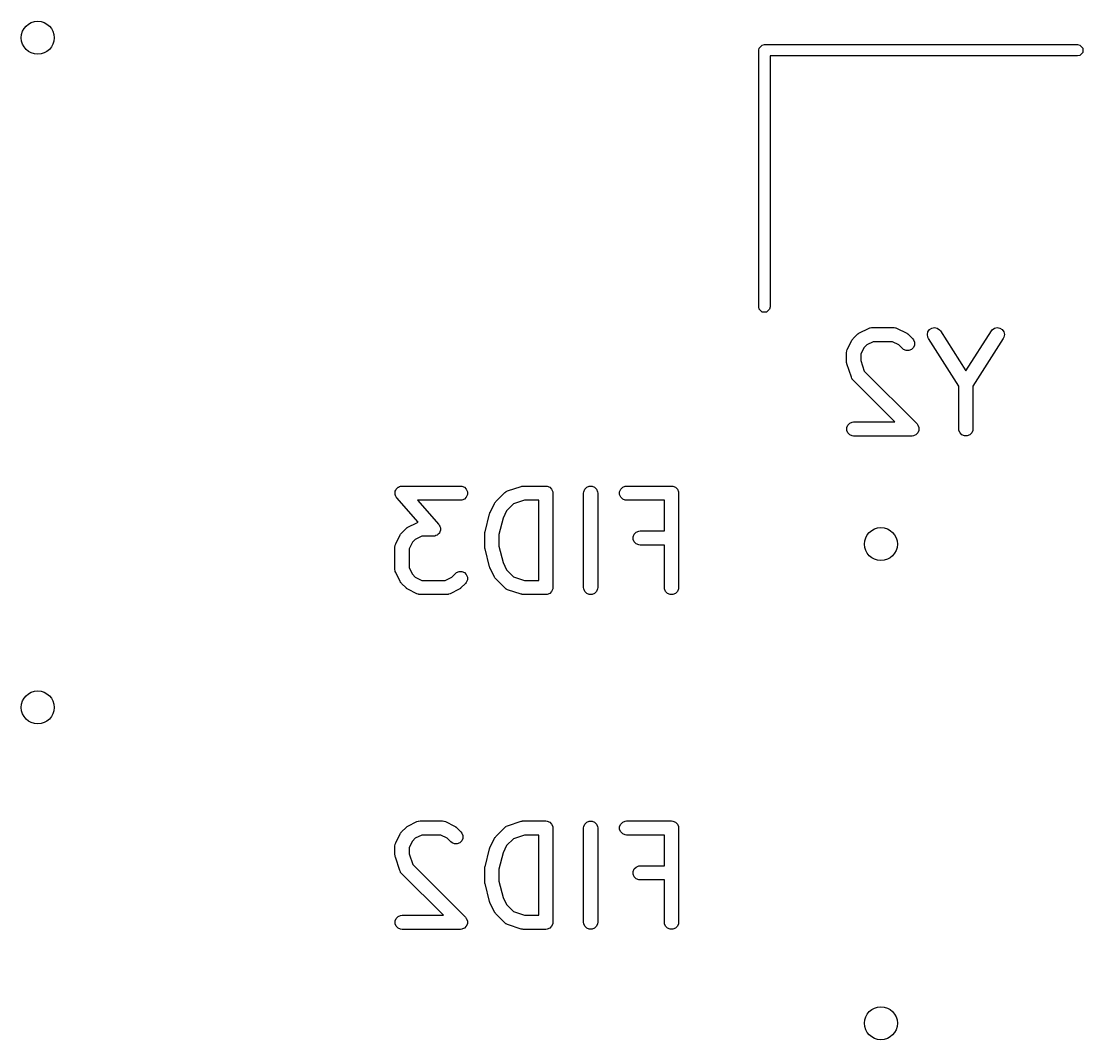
# Model space of a CAD drawing. Extents: x 4.93 to 6.56, y -4.94 to -3.83.
# Drawn here: x 4.9254 to 5.3686, y -4.3475 to -3.9224 of the extents above; entities that cross this region are included whole.
import ezdxf

# ---------------------------------------------------------------- set-up
doc = ezdxf.new("R2010")
doc.units = 0
doc.header["$MEASUREMENT"] = 0
doc.layers.add('BLACK', color=7, linetype='CONTINUOUS')

msp = doc.modelspace()

# ---------------------------------------------------------------- linework, layer by layer
at = {"layer": 'BLACK', "linetype": 'CONTINUOUS'}
for p, q in [((5.23331, -3.93454), (5.23349, -3.93364)), ((5.23331, -4.04163), (5.23331, -3.93454)), ((5.23349, -3.93364), (5.23477, -3.93236)), ((5.23477, -3.93236), (5.23567, -3.93218)), ((5.23567, -3.93218), (5.36638, -3.93218)), ((5.36638, -3.93218), (5.36729, -3.93236)), ((5.36729, -3.93236), (5.36856, -3.93364)), ((5.36856, -3.93364), (5.36856, -3.93545)), ((5.36638, -3.93691), (5.23804, -3.93691)), ((5.23804, -3.93691), (5.23804, -4.04163)), ((5.36729, -3.93673), (5.36638, -3.93691)), ((5.36856, -3.93545), (5.36729, -3.93673)), ((5.23349, -4.04253), (5.23331, -4.04163)), ((5.23477, -4.04381), (5.23349, -4.04253)), ((5.23658, -4.04381), (5.23477, -4.04381)), ((5.23786, -4.04253), (5.23658, -4.04381)), ((5.23804, -4.04163), (5.23786, -4.04253)), ((5.27269, -4.0549), (5.27457, -4.05302)), ((5.27457, -4.05302), (5.27479, -4.05284)), ((5.27479, -4.05284), (5.27485, -4.05278)), ((5.27485, -4.05278), (5.27493, -4.05272)), ((5.27493, -4.05272), (5.27502, -4.05266)), ((5.27502, -4.05266), (5.27509, -4.05263)), ((5.27509, -4.05263), (5.27534, -4.05247)), ((5.27534, -4.05247), (5.27908, -4.0506)), ((5.27908, -4.0506), (5.27963, -4.05039)), ((5.27963, -4.05039), (5.27973, -4.05038)), ((5.27973, -4.05038), (5.27983, -4.05034)), ((5.27983, -4.05034), (5.28041, -4.05028)), ((5.28041, -4.05028), (5.28978, -4.05028)), ((5.28978, -4.05028), (5.29035, -4.05034)), ((5.29035, -4.05034), (5.29045, -4.05038)), ((5.29045, -4.05038), (5.29056, -4.05039)), ((5.29056, -4.05039), (5.2911, -4.0506)), ((5.2911, -4.0506), (5.29485, -4.05247)), ((5.29485, -4.05247), (5.2951, -4.05263)), ((5.2951, -4.05263), (5.29517, -4.05266)), ((5.29517, -4.05266), (5.29525, -4.05272)), ((5.29525, -4.05272), (5.29534, -4.05278)), ((5.29534, -4.05278), (5.29539, -4.05284)), ((5.29539, -4.05284), (5.29562, -4.05302)), ((5.29562, -4.05302), (5.29749, -4.0549)), ((5.3037, -4.05317), (5.30395, -4.05205)), ((5.3039, -4.05431), (5.3037, -4.05317)), ((5.30416, -4.05482), (5.3039, -4.05431)), ((5.30395, -4.05205), (5.30461, -4.0511)), ((5.30461, -4.0511), (5.30558, -4.05048)), ((5.30558, -4.05048), (5.30672, -4.05028)), ((5.30672, -4.05028), (5.30784, -4.05053)), ((5.30784, -4.05053), (5.30879, -4.0512)), ((5.30879, -4.0512), (5.30914, -4.05165)), ((5.30914, -4.05165), (5.31978, -4.06836)), ((5.31978, -4.06836), (5.33041, -4.05165)), ((5.33041, -4.05165), (5.33076, -4.0512)), ((5.33076, -4.0512), (5.33171, -4.05053)), ((5.33171, -4.05053), (5.33283, -4.05028)), ((5.33283, -4.05028), (5.33397, -4.05048)), ((5.33397, -4.05048), (5.33494, -4.0511)), ((5.33494, -4.0511), (5.3356, -4.05205)), ((5.33565, -4.05431), (5.33539, -4.05482)), ((5.3356, -4.05205), (5.33585, -4.05317)), ((5.33585, -4.05317), (5.33565, -4.05431)), ((5.27027, -4.05942), (5.27214, -4.05567)), ((5.27214, -4.05567), (5.2723, -4.05542)), ((5.2723, -4.05542), (5.27233, -4.05535)), ((5.27233, -4.05535), (5.27239, -4.05527)), ((5.27239, -4.05527), (5.27245, -4.05518)), ((5.27245, -4.05518), (5.27251, -4.05512)), ((5.27251, -4.05512), (5.27269, -4.0549)), ((5.27721, -4.05874), (5.27586, -4.06143)), ((5.2784, -4.05754), (5.27721, -4.05874)), ((5.2811, -4.05619), (5.2784, -4.05754)), ((5.28908, -4.05619), (5.2811, -4.05619)), ((5.29178, -4.05754), (5.28908, -4.05619)), ((5.29332, -4.05907), (5.29178, -4.05754)), ((5.29376, -4.05944), (5.29332, -4.05907)), ((5.29786, -4.05863), (5.29704, -4.05944)), ((5.29749, -4.0549), (5.29786, -4.05535)), ((5.29786, -4.05535), (5.2983, -4.05641)), ((5.2983, -4.05756), (5.29786, -4.05863)), ((5.2983, -4.05641), (5.2983, -4.05756)), ((5.31682, -4.07472), (5.30416, -4.05482)), ((5.33539, -4.05482), (5.32273, -4.07472)), ((5.26995, -4.06074), (5.27001, -4.06016)), ((5.26995, -4.06449), (5.26995, -4.06074)), ((5.27001, -4.06016), (5.27005, -4.06006)), ((5.27005, -4.06006), (5.27006, -4.05996)), ((5.27006, -4.05996), (5.27027, -4.05942)), ((5.27586, -4.06143), (5.27586, -4.06401)), ((5.29483, -4.05988), (5.29376, -4.05944)), ((5.29598, -4.05988), (5.29483, -4.05988)), ((5.29704, -4.05944), (5.29598, -4.05988)), ((5.26998, -4.06478), (5.26995, -4.06449)), ((5.26998, -4.06485), (5.26998, -4.06478)), ((5.27, -4.06496), (5.26998, -4.06485)), ((5.27001, -4.06506), (5.27, -4.06496)), ((5.27004, -4.06513), (5.27001, -4.06506)), ((5.2701, -4.06542), (5.27004, -4.06513)), ((5.27198, -4.07104), (5.2701, -4.06542)), ((5.27586, -4.06401), (5.27736, -4.06851)), ((5.27222, -4.07157), (5.27198, -4.07104)), ((5.27229, -4.07165), (5.27222, -4.07157)), ((5.27233, -4.07175), (5.27229, -4.07165)), ((5.27269, -4.0722), (5.27233, -4.07175)), ((5.29015, -4.08965), (5.27269, -4.0722)), ((5.27736, -4.06851), (5.29937, -4.09052)), ((5.31682, -4.09261), (5.31682, -4.07472)), ((5.32273, -4.07472), (5.32273, -4.09261)), ((5.27045, -4.09097), (5.27127, -4.09015)), ((5.27127, -4.09015), (5.27233, -4.08971)), ((5.27233, -4.08971), (5.27291, -4.08965)), ((5.27291, -4.08965), (5.29015, -4.08965)), ((5.27001, -4.09203), (5.27045, -4.09097)), ((5.27001, -4.09318), (5.27001, -4.09203)), ((5.27045, -4.09425), (5.27001, -4.09318)), ((5.27127, -4.09506), (5.27045, -4.09425)), ((5.29973, -4.09425), (5.29892, -4.09506)), ((5.29937, -4.09052), (5.29973, -4.09097)), ((5.29973, -4.09097), (5.30017, -4.09203)), ((5.30017, -4.09318), (5.29973, -4.09425)), ((5.30017, -4.09203), (5.30017, -4.09318)), ((5.31688, -4.09318), (5.31682, -4.09261)), ((5.31732, -4.09425), (5.31688, -4.09318)), ((5.31813, -4.09506), (5.31732, -4.09425)), ((5.32223, -4.09425), (5.32142, -4.09506)), ((5.32267, -4.09318), (5.32223, -4.09425)), ((5.32273, -4.09261), (5.32267, -4.09318)), ((5.27233, -4.0955), (5.27127, -4.09506)), ((5.27291, -4.09556), (5.27233, -4.0955)), ((5.29728, -4.09556), (5.27291, -4.09556)), ((5.29785, -4.0955), (5.29728, -4.09556)), ((5.29817, -4.09537), (5.29785, -4.0955)), ((5.29892, -4.09506), (5.29817, -4.09537)), ((5.3192, -4.0955), (5.31813, -4.09506)), ((5.32035, -4.0955), (5.3192, -4.0955)), ((5.32142, -4.09506), (5.32035, -4.0955)), ((5.08292, -4.11682), (5.08338, -4.11667)), ((5.08338, -4.11667), (5.08382, -4.11648)), ((5.08382, -4.11648), (5.08396, -4.11647)), ((5.08396, -4.11647), (5.08402, -4.11645)), ((5.08402, -4.11645), (5.08409, -4.11646)), ((5.08409, -4.11646), (5.0844, -4.11643)), ((5.0844, -4.11643), (5.10877, -4.11643)), ((5.10877, -4.11643), (5.10935, -4.11648)), ((5.10935, -4.11648), (5.11041, -4.11692)), ((5.12846, -4.11845), (5.13408, -4.11658)), ((5.13408, -4.11658), (5.13437, -4.11651)), ((5.13437, -4.11651), (5.13444, -4.11648)), ((5.13444, -4.11648), (5.13455, -4.11647)), ((5.13455, -4.11647), (5.13465, -4.11645)), ((5.13465, -4.11645), (5.13473, -4.11645)), ((5.13473, -4.11645), (5.13502, -4.11643)), ((5.13502, -4.11643), (5.14439, -4.11643)), ((5.14439, -4.11643), (5.14497, -4.11648)), ((5.14497, -4.11648), (5.14603, -4.11692)), ((5.1615, -4.11692), (5.16256, -4.11648)), ((5.16256, -4.11648), (5.16371, -4.11648)), ((5.16371, -4.11648), (5.16478, -4.11692)), ((5.1765, -4.11692), (5.17756, -4.11648)), ((5.17756, -4.11648), (5.17814, -4.11643)), ((5.17814, -4.11643), (5.19688, -4.11643)), ((5.19688, -4.11643), (5.19746, -4.11648)), ((5.19746, -4.11648), (5.19852, -4.11692)), ((5.08147, -4.11976), (5.0815, -4.11928)), ((5.0815, -4.11986), (5.08147, -4.11976)), ((5.0815, -4.1188), (5.08154, -4.11871)), ((5.0815, -4.11928), (5.0815, -4.1188)), ((5.0815, -4.11995), (5.0815, -4.11986)), ((5.08169, -4.1204), (5.0815, -4.11995)), ((5.08154, -4.11871), (5.08155, -4.11861)), ((5.08155, -4.11861), (5.08176, -4.11818)), ((5.08184, -4.12085), (5.08169, -4.1204)), ((5.08176, -4.11818), (5.08194, -4.11774)), ((5.08192, -4.12097), (5.08184, -4.12085)), ((5.08194, -4.12102), (5.08192, -4.12097)), ((5.08194, -4.11774), (5.08201, -4.11767)), ((5.082, -4.12107), (5.08194, -4.12102)), ((5.08218, -4.12132), (5.082, -4.12107)), ((5.08201, -4.11767), (5.08206, -4.11758)), ((5.08206, -4.11758), (5.08242, -4.11726)), ((5.08242, -4.11726), (5.08276, -4.11692)), ((5.08276, -4.11692), (5.08285, -4.11689)), ((5.08285, -4.11689), (5.08292, -4.11682)), ((5.11041, -4.11692), (5.11123, -4.11774)), ((5.11123, -4.12102), (5.11041, -4.12183)), ((5.11123, -4.11774), (5.11167, -4.1188)), ((5.11167, -4.11995), (5.11123, -4.12102)), ((5.11167, -4.1188), (5.11167, -4.11995)), ((5.12356, -4.12292), (5.1273, -4.11917)), ((5.1273, -4.11917), (5.12775, -4.1188)), ((5.12775, -4.1188), (5.12785, -4.11876)), ((5.12785, -4.11876), (5.12793, -4.11869)), ((5.12793, -4.11869), (5.12846, -4.11845)), ((5.14603, -4.11692), (5.14685, -4.11774)), ((5.14685, -4.11774), (5.14729, -4.1188)), ((5.14729, -4.1188), (5.14734, -4.11938)), ((5.14734, -4.11938), (5.14734, -4.15875)), ((5.16019, -4.11938), (5.16024, -4.1188)), ((5.16019, -4.15875), (5.16019, -4.11938)), ((5.16024, -4.1188), (5.16068, -4.11774)), ((5.16068, -4.11774), (5.1615, -4.11692)), ((5.16478, -4.11692), (5.16559, -4.11774)), ((5.16559, -4.11774), (5.16603, -4.1188)), ((5.16603, -4.1188), (5.16609, -4.11938)), ((5.16609, -4.11938), (5.16609, -4.15875)), ((5.17524, -4.1188), (5.17568, -4.11774)), ((5.17524, -4.11995), (5.17524, -4.1188)), ((5.17568, -4.12102), (5.17524, -4.11995)), ((5.17568, -4.11774), (5.1765, -4.11692)), ((5.1765, -4.12183), (5.17568, -4.12102)), ((5.19852, -4.11692), (5.19934, -4.11774)), ((5.19934, -4.11774), (5.19978, -4.1188)), ((5.19978, -4.1188), (5.19984, -4.11938)), ((5.19984, -4.11938), (5.19984, -4.15875)), ((5.09111, -4.13153), (5.08218, -4.12132)), ((5.10877, -4.12233), (5.09091, -4.12233)), ((5.09091, -4.12233), (5.09974, -4.13243)), ((5.10935, -4.12227), (5.10877, -4.12233)), ((5.11041, -4.12183), (5.10935, -4.12227)), ((5.12113, -4.12743), (5.123, -4.12368)), ((5.123, -4.12368), (5.12316, -4.12343)), ((5.12316, -4.12343), (5.12319, -4.12336)), ((5.12319, -4.12336), (5.12325, -4.12328)), ((5.12325, -4.12328), (5.12331, -4.12319)), ((5.12331, -4.12319), (5.12337, -4.12314)), ((5.12337, -4.12314), (5.12356, -4.12292)), ((5.13099, -4.12383), (5.12807, -4.12675)), ((5.1355, -4.12233), (5.13099, -4.12383)), ((5.14144, -4.12233), (5.1355, -4.12233)), ((5.14144, -4.1558), (5.14144, -4.12233)), ((5.17756, -4.12227), (5.1765, -4.12183)), ((5.17814, -4.12233), (5.17756, -4.12227)), ((5.19393, -4.12233), (5.17814, -4.12233)), ((5.19393, -4.13517), (5.19393, -4.12233)), ((5.11903, -4.13554), (5.1209, -4.12804)), ((5.1209, -4.12804), (5.12092, -4.12799)), ((5.12092, -4.12797), (5.12101, -4.12773)), ((5.12092, -4.12799), (5.12092, -4.12797)), ((5.12101, -4.12773), (5.1211, -4.12749)), ((5.1211, -4.12749), (5.12111, -4.12747)), ((5.12111, -4.12747), (5.12113, -4.12743)), ((5.12655, -4.12978), (5.12485, -4.13662)), ((5.12807, -4.12675), (5.12655, -4.12978)), ((5.08419, -4.13604), (5.08606, -4.13416)), ((5.08606, -4.13416), (5.08629, -4.13398)), ((5.08629, -4.13398), (5.08634, -4.13392)), ((5.08634, -4.13392), (5.08643, -4.13386)), ((5.08643, -4.13386), (5.08651, -4.1338)), ((5.08651, -4.1338), (5.08658, -4.13377)), ((5.08658, -4.13377), (5.08683, -4.13361)), ((5.08683, -4.13361), (5.09058, -4.13174)), ((5.09058, -4.13174), (5.09111, -4.13153)), ((5.09974, -4.13243), (5.09992, -4.13268)), ((5.09992, -4.13268), (5.09998, -4.13274)), ((5.09998, -4.13274), (5.1, -4.13279)), ((5.1, -4.13279), (5.10008, -4.1329)), ((5.10008, -4.1329), (5.10023, -4.13336)), ((5.10023, -4.13336), (5.10042, -4.1338)), ((5.10042, -4.1338), (5.10042, -4.1339)), ((5.10042, -4.1339), (5.10045, -4.13399)), ((5.10045, -4.13399), (5.10042, -4.13447)), ((5.08176, -4.14056), (5.08363, -4.13681)), ((5.08363, -4.13681), (5.08379, -4.13656)), ((5.08379, -4.13656), (5.08382, -4.13649)), ((5.08382, -4.13649), (5.08388, -4.1364)), ((5.08388, -4.1364), (5.08394, -4.13632)), ((5.08394, -4.13632), (5.084, -4.13626)), ((5.084, -4.13626), (5.08419, -4.13604)), ((5.0899, -4.13868), (5.0887, -4.13988)), ((5.09259, -4.13733), (5.0899, -4.13868)), ((5.09752, -4.13733), (5.09259, -4.13733)), ((5.09783, -4.1373), (5.09752, -4.13733)), ((5.0979, -4.1373), (5.09783, -4.1373)), ((5.09796, -4.13729), (5.0979, -4.1373)), ((5.0981, -4.13727), (5.09796, -4.13729)), ((5.09854, -4.13709), (5.0981, -4.13727)), ((5.099, -4.13694), (5.09854, -4.13709)), ((5.09907, -4.13687), (5.099, -4.13694)), ((5.09916, -4.13683), (5.09907, -4.13687)), ((5.0995, -4.13649), (5.09916, -4.13683)), ((5.09986, -4.13618), (5.0995, -4.13649)), ((5.09991, -4.13609), (5.09986, -4.13618)), ((5.09998, -4.13602), (5.09991, -4.13609)), ((5.10016, -4.13557), (5.09998, -4.13602)), ((5.10037, -4.13514), (5.10016, -4.13557)), ((5.10038, -4.13504), (5.10037, -4.13514)), ((5.10042, -4.13495), (5.10038, -4.13504)), ((5.10042, -4.13447), (5.10042, -4.13495)), ((5.11894, -4.13611), (5.11898, -4.13589)), ((5.11895, -4.13615), (5.11894, -4.13611)), ((5.11894, -4.13625), (5.11895, -4.13615)), ((5.11894, -4.14188), (5.11894, -4.13625)), ((5.11898, -4.13589), (5.119, -4.13568)), ((5.119, -4.13568), (5.11901, -4.13564)), ((5.11901, -4.13564), (5.11903, -4.13554)), ((5.12485, -4.13662), (5.12485, -4.14151)), ((5.18086, -4.13755), (5.18131, -4.13649)), ((5.18086, -4.1387), (5.18086, -4.13755)), ((5.18131, -4.13977), (5.18086, -4.1387)), ((5.18131, -4.13649), (5.18212, -4.13567)), ((5.18212, -4.13567), (5.18318, -4.13523)), ((5.18318, -4.13523), (5.18376, -4.13517)), ((5.18376, -4.13517), (5.19393, -4.13517)), ((5.08145, -4.14188), (5.0815, -4.1413)), ((5.08145, -4.15125), (5.08145, -4.14188)), ((5.0815, -4.1413), (5.08154, -4.1412)), ((5.08154, -4.1412), (5.08155, -4.1411)), ((5.08155, -4.1411), (5.08176, -4.14056)), ((5.0887, -4.13988), (5.08735, -4.14257)), ((5.08735, -4.14257), (5.08735, -4.15055)), ((5.11895, -4.14198), (5.11894, -4.14188)), ((5.11894, -4.14202), (5.11895, -4.14198)), ((5.11898, -4.14223), (5.11894, -4.14202)), ((5.119, -4.14245), (5.11898, -4.14223)), ((5.11901, -4.14249), (5.119, -4.14245)), ((5.11903, -4.14259), (5.11901, -4.14249)), ((5.1209, -4.15009), (5.11903, -4.14259)), ((5.12485, -4.14151), (5.12655, -4.14834)), ((5.18212, -4.14058), (5.18131, -4.13977)), ((5.18318, -4.14102), (5.18212, -4.14058)), ((5.18376, -4.14108), (5.18318, -4.14102)), ((5.19393, -4.14108), (5.18376, -4.14108)), ((5.19393, -4.15875), (5.19393, -4.14108)), ((5.0815, -4.15183), (5.08145, -4.15125)), ((5.08154, -4.15192), (5.0815, -4.15183)), ((5.08155, -4.15203), (5.08154, -4.15192)), ((5.08176, -4.15257), (5.08155, -4.15203)), ((5.08735, -4.15055), (5.0887, -4.15325)), ((5.10713, -4.15254), (5.10819, -4.1521)), ((5.10819, -4.1521), (5.10935, -4.1521)), ((5.10935, -4.1521), (5.11041, -4.15254)), ((5.12092, -4.15013), (5.1209, -4.15009)), ((5.12092, -4.15015), (5.12092, -4.15013)), ((5.12101, -4.15039), (5.12092, -4.15015)), ((5.1211, -4.15064), (5.12101, -4.15039)), ((5.12111, -4.15065), (5.1211, -4.15064)), ((5.12113, -4.1507), (5.12111, -4.15065)), ((5.123, -4.15444), (5.12113, -4.1507)), ((5.12655, -4.14834), (5.12807, -4.15138)), ((5.12807, -4.15138), (5.13099, -4.15429)), ((5.08363, -4.15632), (5.08176, -4.15257)), ((5.08379, -4.15657), (5.08363, -4.15632)), ((5.08382, -4.15664), (5.08379, -4.15657)), ((5.0887, -4.15325), (5.0899, -4.15445)), ((5.0899, -4.15445), (5.09259, -4.1558)), ((5.09259, -4.1558), (5.10245, -4.1558)), ((5.10245, -4.1558), (5.10515, -4.15445)), ((5.10515, -4.15445), (5.10668, -4.15291)), ((5.10668, -4.15291), (5.10713, -4.15254)), ((5.11041, -4.15254), (5.11123, -4.15336)), ((5.11123, -4.15336), (5.11167, -4.15442)), ((5.11167, -4.15558), (5.11123, -4.15664)), ((5.11167, -4.15442), (5.11167, -4.15558)), ((5.12316, -4.15469), (5.123, -4.15444)), ((5.12319, -4.15476), (5.12316, -4.15469)), ((5.12325, -4.15485), (5.12319, -4.15476)), ((5.12331, -4.15493), (5.12325, -4.15485)), ((5.12337, -4.15499), (5.12331, -4.15493)), ((5.12356, -4.15521), (5.12337, -4.15499)), ((5.1273, -4.15896), (5.12356, -4.15521)), ((5.13099, -4.15429), (5.1355, -4.1558)), ((5.1355, -4.1558), (5.14144, -4.1558)), ((5.08388, -4.15672), (5.08382, -4.15664)), ((5.08394, -4.15681), (5.08388, -4.15672)), ((5.084, -4.15686), (5.08394, -4.15681)), ((5.08419, -4.15709), (5.084, -4.15686)), ((5.08606, -4.15896), (5.08419, -4.15709)), ((5.08629, -4.15915), (5.08606, -4.15896)), ((5.08634, -4.15921), (5.08629, -4.15915)), ((5.08643, -4.15926), (5.08634, -4.15921)), ((5.08651, -4.15933), (5.08643, -4.15926)), ((5.08658, -4.15936), (5.08651, -4.15933)), ((5.08683, -4.15952), (5.08658, -4.15936)), ((5.09058, -4.16139), (5.08683, -4.15952)), ((5.10822, -4.15952), (5.10447, -4.16139)), ((5.10846, -4.15936), (5.10822, -4.15952)), ((5.10854, -4.15933), (5.10846, -4.15936)), ((5.10862, -4.15926), (5.10854, -4.15933)), ((5.10871, -4.15921), (5.10862, -4.15926)), ((5.10876, -4.15915), (5.10871, -4.15921)), ((5.10898, -4.15896), (5.10876, -4.15915)), ((5.11086, -4.15709), (5.10898, -4.15896)), ((5.11123, -4.15664), (5.11086, -4.15709)), ((5.12775, -4.15933), (5.1273, -4.15896)), ((5.12785, -4.15937), (5.12775, -4.15933)), ((5.12793, -4.15944), (5.12785, -4.15937)), ((5.12846, -4.15968), (5.12793, -4.15944)), ((5.13408, -4.16155), (5.12846, -4.15968)), ((5.14685, -4.16039), (5.14603, -4.1612)), ((5.14729, -4.15932), (5.14685, -4.16039)), ((5.14734, -4.15875), (5.14729, -4.15932)), ((5.16024, -4.15932), (5.16019, -4.15875)), ((5.16068, -4.16039), (5.16024, -4.15932)), ((5.1615, -4.1612), (5.16068, -4.16039)), ((5.16559, -4.16039), (5.16478, -4.1612)), ((5.16603, -4.15932), (5.16559, -4.16039)), ((5.16609, -4.15875), (5.16603, -4.15932)), ((5.19399, -4.15932), (5.19393, -4.15875)), ((5.19443, -4.16039), (5.19399, -4.15932)), ((5.19524, -4.1612), (5.19443, -4.16039)), ((5.19934, -4.16039), (5.19852, -4.1612)), ((5.19978, -4.15932), (5.19934, -4.16039)), ((5.19984, -4.15875), (5.19978, -4.15932)), ((5.09112, -4.1616), (5.09058, -4.16139)), ((5.09122, -4.1616), (5.09112, -4.1616)), ((5.09132, -4.16164), (5.09122, -4.1616)), ((5.0919, -4.1617), (5.09132, -4.16164)), ((5.10315, -4.1617), (5.0919, -4.1617)), ((5.10372, -4.16164), (5.10315, -4.1617)), ((5.10382, -4.1616), (5.10372, -4.16164)), ((5.10393, -4.1616), (5.10382, -4.1616)), ((5.10447, -4.16139), (5.10393, -4.1616)), ((5.13437, -4.16161), (5.13408, -4.16155)), ((5.13444, -4.16164), (5.13437, -4.16161)), ((5.13455, -4.16166), (5.13444, -4.16164)), ((5.13465, -4.16168), (5.13455, -4.16166)), ((5.13473, -4.16167), (5.13465, -4.16168)), ((5.13502, -4.1617), (5.13473, -4.16167)), ((5.14439, -4.1617), (5.13502, -4.1617)), ((5.14497, -4.16164), (5.14439, -4.1617)), ((5.14603, -4.1612), (5.14497, -4.16164)), ((5.16256, -4.16164), (5.1615, -4.1612)), ((5.16371, -4.16164), (5.16256, -4.16164)), ((5.16478, -4.1612), (5.16371, -4.16164)), ((5.19631, -4.16164), (5.19524, -4.1612)), ((5.19746, -4.16164), (5.19631, -4.16164)), ((5.19852, -4.1612), (5.19746, -4.16164)), ((5.08651, -4.25856), (5.08658, -4.25853)), ((5.08658, -4.25853), (5.08683, -4.25838)), ((5.08683, -4.25838), (5.09058, -4.2565)), ((5.09058, -4.2565), (5.09112, -4.25629)), ((5.09112, -4.25629), (5.09122, -4.25629)), ((5.09122, -4.25629), (5.09132, -4.25625)), ((5.09132, -4.25625), (5.0919, -4.25619)), ((5.0919, -4.25619), (5.10127, -4.25619)), ((5.10127, -4.25619), (5.10185, -4.25625)), ((5.10185, -4.25625), (5.10195, -4.25629)), ((5.10195, -4.25629), (5.10205, -4.25629)), ((5.10205, -4.25629), (5.10259, -4.2565)), ((5.10259, -4.2565), (5.10634, -4.25838)), ((5.10634, -4.25838), (5.10659, -4.25853)), ((5.10659, -4.25853), (5.10666, -4.25856)), ((5.12775, -4.25856), (5.12785, -4.25852)), ((5.12785, -4.25852), (5.12793, -4.25845)), ((5.12793, -4.25845), (5.12846, -4.25822)), ((5.12846, -4.25822), (5.13408, -4.25634)), ((5.13408, -4.25634), (5.13437, -4.25628)), ((5.13437, -4.25628), (5.13444, -4.25625)), ((5.13444, -4.25625), (5.13455, -4.25624)), ((5.13455, -4.25624), (5.13465, -4.25621)), ((5.13465, -4.25621), (5.13473, -4.25622)), ((5.13473, -4.25622), (5.13502, -4.25619)), ((5.13502, -4.25619), (5.14439, -4.25619)), ((5.14439, -4.25619), (5.14497, -4.25625)), ((5.14497, -4.25625), (5.14603, -4.25669)), ((5.14603, -4.25669), (5.14685, -4.2575)), ((5.14685, -4.2575), (5.14729, -4.25857)), ((5.16024, -4.25857), (5.16068, -4.2575)), ((5.16068, -4.2575), (5.1615, -4.25669)), ((5.1615, -4.25669), (5.16256, -4.25625)), ((5.16256, -4.25625), (5.16371, -4.25625)), ((5.16371, -4.25625), (5.16478, -4.25669)), ((5.16478, -4.25669), (5.16559, -4.2575)), ((5.16559, -4.2575), (5.16603, -4.25857)), ((5.17524, -4.25857), (5.17568, -4.2575)), ((5.17568, -4.2575), (5.1765, -4.25669)), ((5.1765, -4.25669), (5.17756, -4.25625)), ((5.17756, -4.25625), (5.17814, -4.25619)), ((5.17814, -4.25619), (5.19688, -4.25619)), ((5.19688, -4.25619), (5.19746, -4.25625)), ((5.19746, -4.25625), (5.19852, -4.25669)), ((5.19852, -4.25669), (5.19934, -4.2575)), ((5.19934, -4.2575), (5.19978, -4.25857)), ((5.08176, -4.26532), (5.08363, -4.26157)), ((5.08363, -4.26157), (5.08379, -4.26132)), ((5.08379, -4.26132), (5.08382, -4.26125)), ((5.08382, -4.26125), (5.08388, -4.26117)), ((5.08388, -4.26117), (5.08394, -4.26108)), ((5.08394, -4.26108), (5.084, -4.26103)), ((5.084, -4.26103), (5.08419, -4.2608)), ((5.08419, -4.2608), (5.08606, -4.25893)), ((5.08606, -4.25893), (5.08629, -4.25874)), ((5.08629, -4.25874), (5.08634, -4.25868)), ((5.08634, -4.25868), (5.08643, -4.25863)), ((5.08643, -4.25863), (5.08651, -4.25856)), ((5.09259, -4.2621), (5.0899, -4.26344)), ((5.10057, -4.2621), (5.09259, -4.2621)), ((5.10327, -4.26344), (5.10057, -4.2621)), ((5.10666, -4.25856), (5.10674, -4.25863)), ((5.10674, -4.25863), (5.10683, -4.25868)), ((5.10683, -4.25868), (5.10688, -4.25874)), ((5.10688, -4.25874), (5.10711, -4.25893)), ((5.10711, -4.25893), (5.10898, -4.2608)), ((5.10898, -4.2608), (5.10935, -4.26125)), ((5.10935, -4.26125), (5.10979, -4.26232)), ((5.10979, -4.26232), (5.10979, -4.26347)), ((5.12325, -4.26305), (5.12331, -4.26296)), ((5.12331, -4.26296), (5.12337, -4.26291)), ((5.12337, -4.26291), (5.12356, -4.26268)), ((5.12356, -4.26268), (5.1273, -4.25893)), ((5.1273, -4.25893), (5.12775, -4.25856)), ((5.1355, -4.2621), (5.13099, -4.2636)), ((5.14144, -4.2621), (5.1355, -4.2621)), ((5.14144, -4.29556), (5.14144, -4.2621)), ((5.14729, -4.25857), (5.14734, -4.25914)), ((5.14734, -4.25914), (5.14734, -4.29851)), ((5.16019, -4.25914), (5.16024, -4.25857)), ((5.16019, -4.29851), (5.16019, -4.25914)), ((5.16603, -4.25857), (5.16609, -4.25914)), ((5.16609, -4.25914), (5.16609, -4.29851)), ((5.17524, -4.25972), (5.17524, -4.25857)), ((5.17568, -4.26078), (5.17524, -4.25972)), ((5.1765, -4.2616), (5.17568, -4.26078)), ((5.17756, -4.26204), (5.1765, -4.2616)), ((5.17814, -4.2621), (5.17756, -4.26204)), ((5.19393, -4.2621), (5.17814, -4.2621)), ((5.19393, -4.27494), (5.19393, -4.2621)), ((5.19978, -4.25857), (5.19984, -4.25914)), ((5.19984, -4.25914), (5.19984, -4.29851)), ((5.08145, -4.26664), (5.0815, -4.26607)), ((5.08145, -4.27039), (5.08145, -4.26664)), ((5.0815, -4.26607), (5.08154, -4.26597)), ((5.08154, -4.26597), (5.08155, -4.26586)), ((5.08155, -4.26586), (5.08176, -4.26532)), ((5.0887, -4.26464), (5.08735, -4.26734)), ((5.08735, -4.26734), (5.08735, -4.26991)), ((5.0899, -4.26344), (5.0887, -4.26464)), ((5.10481, -4.26498), (5.10327, -4.26344)), ((5.10526, -4.26535), (5.10481, -4.26498)), ((5.10632, -4.26579), (5.10526, -4.26535)), ((5.10747, -4.26579), (5.10632, -4.26579)), ((5.10854, -4.26535), (5.10747, -4.26579)), ((5.10935, -4.26453), (5.10854, -4.26535)), ((5.10979, -4.26347), (5.10935, -4.26453)), ((5.12101, -4.2675), (5.1211, -4.26726)), ((5.1211, -4.26726), (5.12111, -4.26724)), ((5.12111, -4.26724), (5.12113, -4.2672)), ((5.12113, -4.2672), (5.123, -4.26345)), ((5.123, -4.26345), (5.12316, -4.2632)), ((5.12316, -4.2632), (5.12319, -4.26313)), ((5.12319, -4.26313), (5.12325, -4.26305)), ((5.12807, -4.26652), (5.12655, -4.26955)), ((5.13099, -4.2636), (5.12807, -4.26652)), ((5.08147, -4.27068), (5.08145, -4.27039)), ((5.08147, -4.27076), (5.08147, -4.27068)), ((5.08149, -4.27086), (5.08147, -4.27076)), ((5.0815, -4.27097), (5.08149, -4.27086)), ((5.08153, -4.27104), (5.0815, -4.27097)), ((5.0816, -4.27132), (5.08153, -4.27104)), ((5.08347, -4.27695), (5.0816, -4.27132)), ((5.08735, -4.26991), (5.08885, -4.27442)), ((5.11903, -4.2753), (5.1209, -4.2678)), ((5.1209, -4.2678), (5.12092, -4.26776)), ((5.12092, -4.26774), (5.12101, -4.2675)), ((5.12092, -4.26776), (5.12092, -4.26774)), ((5.12655, -4.26955), (5.12485, -4.27638)), ((5.08885, -4.27442), (5.11086, -4.29642)), ((5.11894, -4.27587), (5.11898, -4.27566)), ((5.11895, -4.27591), (5.11894, -4.27587)), ((5.11894, -4.27602), (5.11895, -4.27591)), ((5.11894, -4.28164), (5.11894, -4.27602)), ((5.11898, -4.27566), (5.119, -4.27544)), ((5.119, -4.27544), (5.11901, -4.2754)), ((5.11901, -4.2754), (5.11903, -4.2753)), ((5.18086, -4.27731), (5.18131, -4.27625)), ((5.18131, -4.27625), (5.18212, -4.27543)), ((5.18212, -4.27543), (5.18318, -4.27499)), ((5.18318, -4.27499), (5.18376, -4.27494)), ((5.18376, -4.27494), (5.19393, -4.27494)), ((5.08371, -4.27748), (5.08347, -4.27695)), ((5.08378, -4.27756), (5.08371, -4.27748)), ((5.08382, -4.27766), (5.08378, -4.27756)), ((5.08419, -4.2781), (5.08382, -4.27766)), ((5.10164, -4.29556), (5.08419, -4.2781)), ((5.12485, -4.27638), (5.12485, -4.28128)), ((5.18086, -4.27847), (5.18086, -4.27731)), ((5.18131, -4.27953), (5.18086, -4.27847)), ((5.18212, -4.28035), (5.18131, -4.27953)), ((5.18318, -4.28079), (5.18212, -4.28035)), ((5.11895, -4.28174), (5.11894, -4.28164)), ((5.11894, -4.28178), (5.11895, -4.28174)), ((5.11898, -4.282), (5.11894, -4.28178)), ((5.119, -4.28222), (5.11898, -4.282)), ((5.11901, -4.28226), (5.119, -4.28222)), ((5.11903, -4.28236), (5.11901, -4.28226)), ((5.1209, -4.28985), (5.11903, -4.28236)), ((5.12485, -4.28128), (5.12655, -4.28811)), ((5.18376, -4.28084), (5.18318, -4.28079)), ((5.19393, -4.28084), (5.18376, -4.28084)), ((5.19393, -4.29851), (5.19393, -4.28084)), ((5.12655, -4.28811), (5.12807, -4.29114)), ((5.12092, -4.2899), (5.1209, -4.28985)), ((5.12092, -4.28992), (5.12092, -4.2899)), ((5.12101, -4.29016), (5.12092, -4.28992)), ((5.1211, -4.2904), (5.12101, -4.29016)), ((5.12111, -4.29042), (5.1211, -4.2904)), ((5.12113, -4.29046), (5.12111, -4.29042)), ((5.123, -4.29421), (5.12113, -4.29046)), ((5.12807, -4.29114), (5.13099, -4.29406)), ((5.0815, -4.29794), (5.08194, -4.29687)), ((5.0815, -4.29909), (5.0815, -4.29794)), ((5.08194, -4.29687), (5.08276, -4.29606)), ((5.08276, -4.29606), (5.08382, -4.29562)), ((5.08382, -4.29562), (5.0844, -4.29556)), ((5.0844, -4.29556), (5.10164, -4.29556)), ((5.11086, -4.29642), (5.11123, -4.29687)), ((5.11123, -4.29687), (5.11167, -4.29794)), ((5.11167, -4.29794), (5.11167, -4.29909)), ((5.12316, -4.29446), (5.123, -4.29421)), ((5.12319, -4.29453), (5.12316, -4.29446)), ((5.12325, -4.29461), (5.12319, -4.29453)), ((5.12331, -4.2947), (5.12325, -4.29461)), ((5.12337, -4.29475), (5.12331, -4.2947)), ((5.12356, -4.29498), (5.12337, -4.29475)), ((5.1273, -4.29873), (5.12356, -4.29498)), ((5.13099, -4.29406), (5.1355, -4.29556)), ((5.1355, -4.29556), (5.14144, -4.29556)), ((5.08194, -4.30015), (5.0815, -4.29909)), ((5.08276, -4.30097), (5.08194, -4.30015)), ((5.08382, -4.30141), (5.08276, -4.30097)), ((5.0844, -4.30147), (5.08382, -4.30141)), ((5.10877, -4.30147), (5.0844, -4.30147)), ((5.10935, -4.30141), (5.10877, -4.30147)), ((5.10966, -4.30128), (5.10935, -4.30141)), ((5.11041, -4.30097), (5.10966, -4.30128)), ((5.11123, -4.30015), (5.11041, -4.30097)), ((5.11167, -4.29909), (5.11123, -4.30015)), ((5.12775, -4.29909), (5.1273, -4.29873)), ((5.12785, -4.29913), (5.12775, -4.29909)), ((5.12793, -4.2992), (5.12785, -4.29913)), ((5.12846, -4.29944), (5.12793, -4.2992)), ((5.13408, -4.30131), (5.12846, -4.29944)), ((5.13437, -4.30138), (5.13408, -4.30131)), ((5.13444, -4.30141), (5.13437, -4.30138)), ((5.13455, -4.30142), (5.13444, -4.30141)), ((5.13465, -4.30144), (5.13455, -4.30142)), ((5.13473, -4.30144), (5.13465, -4.30144)), ((5.13502, -4.30147), (5.13473, -4.30144)), ((5.14439, -4.30147), (5.13502, -4.30147)), ((5.14497, -4.30141), (5.14439, -4.30147)), ((5.14603, -4.30097), (5.14497, -4.30141)), ((5.14685, -4.30015), (5.14603, -4.30097)), ((5.14729, -4.29909), (5.14685, -4.30015)), ((5.14734, -4.29851), (5.14729, -4.29909)), ((5.16024, -4.29909), (5.16019, -4.29851)), ((5.16068, -4.30015), (5.16024, -4.29909)), ((5.1615, -4.30097), (5.16068, -4.30015)), ((5.16256, -4.30141), (5.1615, -4.30097)), ((5.16371, -4.30141), (5.16256, -4.30141)), ((5.16478, -4.30097), (5.16371, -4.30141)), ((5.16559, -4.30015), (5.16478, -4.30097)), ((5.16603, -4.29909), (5.16559, -4.30015)), ((5.16609, -4.29851), (5.16603, -4.29909)), ((5.19399, -4.29909), (5.19393, -4.29851)), ((5.19443, -4.30015), (5.19399, -4.29909)), ((5.19524, -4.30097), (5.19443, -4.30015)), ((5.19631, -4.30141), (5.19524, -4.30097)), ((5.19746, -4.30141), (5.19631, -4.30141)), ((5.19852, -4.30097), (5.19746, -4.30141)), ((5.19934, -4.30015), (5.19852, -4.30097)), ((5.19978, -4.29909), (5.19934, -4.30015)), ((5.19984, -4.29851), (5.19978, -4.29909))]:
    msp.add_line(p, q, dxfattribs=at)
at = {"layer": 'BLACK'}
for centre in [(4.93232, -3.9293), (4.93232, -3.9293), (5.2843, -4.14065), (5.2843, -4.14065), (4.93232, -4.20881), (4.93232, -4.20881), (5.2843, -4.34065), (5.2843, -4.34065)]:
    msp.add_circle(centre, 0.00689, dxfattribs=at)

doc.saveas('drawing.dxf')
